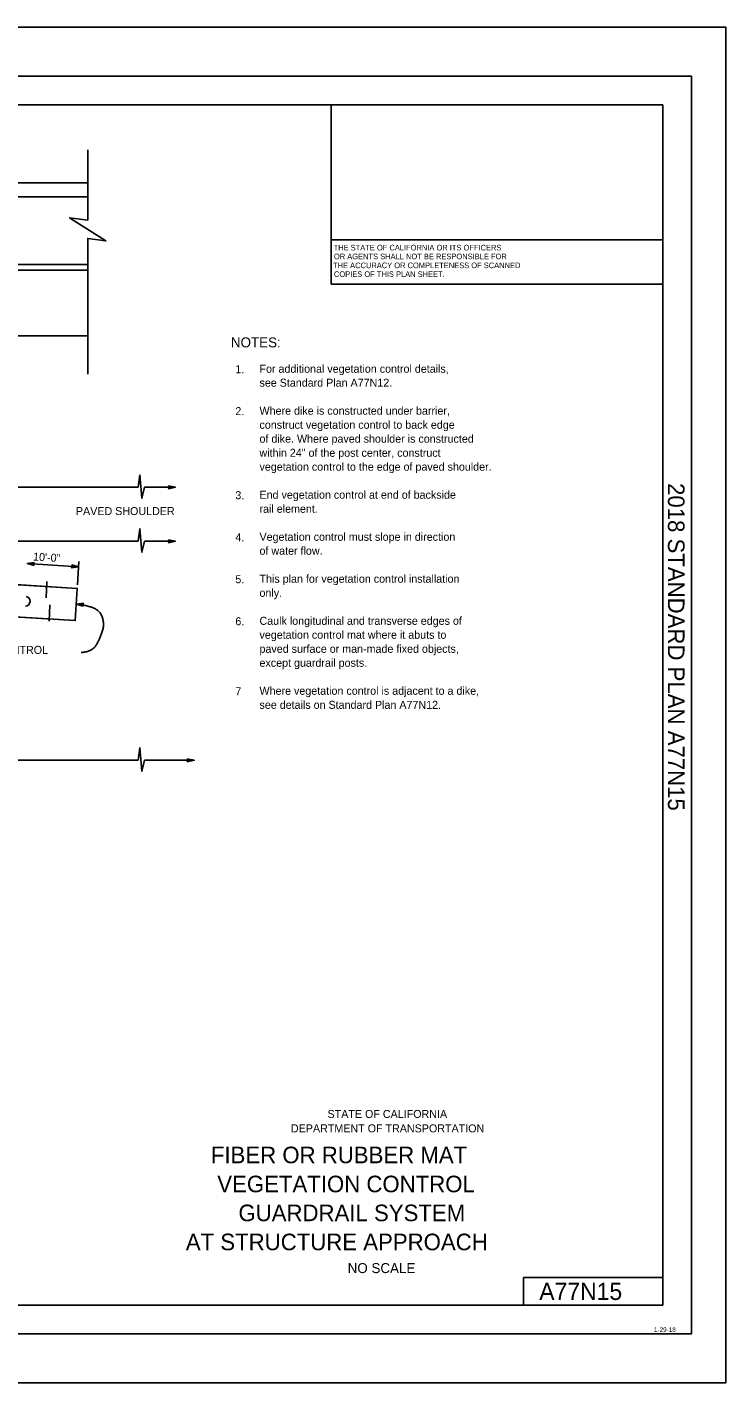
# Model space of a CAD drawing. Extents: x -893 to 867, y -474 to 712.
# Drawn here: x 256 to 867, y -474 to 712 of the extents above; entities that cross this region are included whole.
import ezdxf

# ---------------------------------------------------------------- set-up
doc = ezdxf.new("R2010")
doc.units = 0
for name, color, linetype in [('10 Sheet Format', 7, 'Continuous'), ('11 Undefined', 7, 'Continuous'), ('56 Stage 3 Anno', 7, 'Continuous'), ('57 Undefined', 7, 'Continuous'), ('60 Nongeo Data', 7, 'Continuous')]:
    doc.layers.add(name, color=color, linetype=linetype)

# ---------------------------------------------------------------- blocks, each defined once
blk = doc.blocks.new('AHT')
at = {"layer": '60 Nongeo Data'}
blk.add_lwpolyline([(-5.9055, 1.3189), (0, 0), (-5.9059, -1.3094), (-5.6957, -0.9602), (-1.3693, -0.0035), (-5.6968, 0.9693), (-5.4886, 0.6205), (-2.7193, 0.002), (-5.4858, -0.6114), (-5.2756, -0.2622), (-4.0791, 0.0031), (-5.2799, 0.2713), (-5.1181, 0), (-5.9059, -1.3094), (-5.1181, 0)], close=True, dxfattribs=at)

msp = doc.modelspace()

# ---------------------------------------------------------------- linework, layer by layer
at = {"layer": '10 Sheet Format'}
for p, q in [((836.6, 668.9), (836.6, 668.9)), ((-813.5, 644), (811.5, 644)), ((521.6, 487.1), (521.6, 644)), ((811.5, -406), (811.5, 644)), ((811.5, 525.9), (521.6, 525.9)), ((811.5, 487.1), (521.6, 487.1)), ((689.5, -406), (689.5, -382)), ((689.5, -382), (811.5, -382)), ((-813.5, -406), (811.5, -406)), ((836.6, -431), (836.6, -431))]:
    msp.add_line(p, q, dxfattribs=at)
for points in [[(-893.5, -474), (866.5, -474), (866.5, 712), (-893.5, 712)], [(-863.4, 669), (836.6, 669), (836.6, -431), (-863.4, -431)], [(-863.4, 669), (836.6, 669), (836.6, -431), (-863.4, -431)]]:
    msp.add_lwpolyline(points, close=True, dxfattribs=at)
at = {"layer": '11 Undefined'}
msp.add_lwpolyline([(183.1, 499.3), (308.7, 499.3), (308.7, 527.1), (324.6, 525), (292.7, 545.2), (308.7, 543.1), (308.7, 563.5), (186.6, 563.6)], dxfattribs=at)
msp.add_lwpolyline([(209.8, 226.6), (299.5, 220.9), (297.7, 192.8), (202, 198.8), (202.5, 199.6), (203.2, 201.3), (203.8, 201.9), (204.9, 202.8), (206.2, 203.6), (207.4, 204.4), (208, 205.7), (208.4, 207.6), (208.1, 209.7), (207.2, 211.8), (206.2, 213.9), (204.9, 216.9), (205.3, 219.9), (206.3, 222.4), (207.5, 224.3), (208.8, 225.8)], close=True, dxfattribs=at)
at = {"layer": '56 Stage 3 Anno'}
for p, q in [((308.7, 604.6), (308.7, 543.1)), ((308.7, 527.1), (308.7, 408.3)), ((358.3, 309.4), (385.3, 309.4)), ((379.3, 310.8), (379.3, 310.8)), ((385.3, 309.4), (385.3, 309.4)), ((379.3, 308.1), (379.3, 308.1)), ((358.3, 262.2), (385.3, 262.2)), ((379.3, 263.5), (379.3, 263.5)), ((385.3, 262.2), (385.3, 262.2)), ((379.3, 260.9), (379.3, 260.9)), ((255.8, 242.7), (255.8, 242.7)), ((261.7, 241), (261.7, 241)), ((261.8, 243.6), (261.8, 243.6)), ((294.4, 239), (294.4, 239)), ((294.6, 241.6), (294.6, 241.6)), ((300.5, 239.9), (300.5, 239.9)), ((395.7, 71.9), (395.7, 71.9)), ((358.3, 70.6), (401.7, 70.6)), ((395.7, 69.3), (395.7, 69.3)), ((401.7, 70.6), (401.7, 70.6))]:
    msp.add_line(p, q, dxfattribs=at)
for points in [[(352.6, 309.4), (354.3, 320.3), (356, 299.8), (358.3, 309.4)], [(352.6, 262.2), (354.3, 273.1), (356, 252.6), (358.3, 262.2)], [(352.6, 70.6), (354.3, 81.5), (356, 61), (358.3, 70.6)]]:
    msp.add_lwpolyline(points, dxfattribs=at)
for points in [[(379.3, 310.8), (385.3, 309.4), (379.3, 308.1), (379.5, 308.5), (383.9, 309.4), (379.5, 310.4), (379.7, 310.1), (382.5, 309.4), (379.7, 308.8), (379.9, 309.2), (381.1, 309.4), (379.9, 309.7), (380.1, 309.4), (379.3, 308.1), (380.1, 309.4)], [(379.3, 263.5), (385.3, 262.2), (379.3, 260.9), (379.5, 261.2), (383.9, 262.2), (379.5, 263.2), (379.7, 262.8), (382.5, 262.2), (379.7, 261.6), (379.9, 261.9), (381.1, 262.2), (379.9, 262.5), (380.1, 262.2), (379.3, 260.9), (380.1, 262.2)], [(261.7, 241), (255.8, 242.7), (261.8, 243.6), (261.6, 243.3), (257.2, 242.6), (261.5, 241.3), (261.3, 241.7), (258.5, 242.5), (261.4, 243), (261.1, 242.6), (259.9, 242.4), (261.1, 242.1), (261, 242.4), (261.8, 243.6), (261, 242.4)], [(294.6, 241.6), (300.5, 239.9), (294.4, 239), (294.6, 239.3), (299.1, 240), (294.8, 241.3), (295, 240.9), (297.7, 240.1), (294.9, 239.7), (295.1, 240), (296.3, 240.2), (295.1, 240.5), (295.3, 240.3), (294.4, 239), (295.3, 240.3)], [(395.7, 71.9), (401.7, 70.6), (395.7, 69.3), (396, 69.6), (400.4, 70.6), (396, 71.6), (396.2, 71.2), (399, 70.6), (396.2, 70), (396.4, 70.3), (397.6, 70.6), (396.4, 70.9), (396.5, 70.6), (395.7, 69.3), (396.5, 70.6)]]:
    msp.add_lwpolyline(points, close=True, dxfattribs=at)
msp.add_open_spline([(298.8, 207.2), (316.9, 205.3), (323.9, 190.7), (318.6, 175.3), (312.4, 165.8), (302.9, 164.8)], degree=2, dxfattribs=at)
at = {"layer": '60 Nongeo Data'}
for p, q in [((811.5, 644), (811.5, 644)), ((-446.5, 575.7), (308.7, 575.7)), ((-460.2, 563.5), (308.7, 563.5)), ((-730.4, 504.4), (308.7, 504.4)), ((-455.1, 499.3), (308.7, 499.3)), ((-730.4, 442), (308.7, 442)), ((-264.8, 309.4), (352.6, 309.4)), ((-264.8, 262.2), (352.6, 262.2)), ((299.5, 220.9), (-264.8, 256.1)), ((255.8, 242.7), (300.5, 239.9)), ((300.9, 244.4), (299.7, 224)), ((297.7, 192.8), (-264.8, 227.9)), ((272.9, 227.1), (272.2, 212.8)), ((299.5, 220.9), (297.7, 192.8)), ((275.6, 206.6), (275, 192.4)), ((-264.8, 70.6), (352.6, 70.6))]:
    msp.add_line(p, q, dxfattribs=at)
msp.add_lwpolyline([(308.7, 543.1), (292.7, 545.2), (324.6, 525), (308.7, 527.1)], dxfattribs=at)
msp.add_arc((253.9, 209.7), 4.33, 275.7431, 77.0146, dxfattribs=at)

# ---------------------------------------------------------------- block references
at = {"layer": '56 Stage 3 Anno', "rotation": 174.10945451361405}
msp.add_blockref('AHT', (298.8, 207.2), dxfattribs=at)

# ---------------------------------------------------------------- texts
at = {"layer": '10 Sheet Format'}
for s, height, p in [('THE STATE OF CALIFORNIA OR ITS OFFICERS', 4.9, (523.6, 516.6)), ('OR AGENTS SHALL NOT BE RESPONSIBLE FOR', 4.9, (523.9, 508.9)), ('THE ACCURACY OR COMPLETENESS OF SCANNED', 4.9, (523.1, 501.1)), ('COPIES OF THIS PLAN SHEET.', 4.9, (523.9, 493.4)), ('STATE OF CALIFORNIA', 7, (518.3, -242.3)), ('DEPARTMENT OF TRANSPORTATION', 7, (486.3, -254.9)), ('FIBER OR RUBBER MAT', 14.5, (416.3, -281.9)), ('VEGETATION CONTROL', 14.5, (421.9, -307.3)), ('GUARDRAIL SYSTEM', 14.5, (440.4, -332.6)), ('AT STRUCTURE APPROACH', 14.5, (394.4, -358)), ('NO SCALE', 8.75, (535.9, -378)), ('A77N15', 15, (703.4, -401.5)), ('1-29-18', 4, (803.7, -429.5))]:
    msp.add_text(s, height=height, dxfattribs=at).set_placement(p)
msp.add_text('2018 STANDARD PLAN A77N15', height=14.5, rotation=270, dxfattribs=at).set_placement((815.9, 313.1))
at = {"layer": '57 Undefined'}
for s, height, p in [('NOTES:', 8.75, (433.8, 431.8)), ('1.', 7, (437.7, 409.2)), ('For additional vegetation control details,', 7, (458.8, 409.6)), ('see Standard Plan A77N12. ', 7, (458.8, 397.4)), ('2.', 7, (437.7, 372.5)), ('Where dike is constructed under barrier,', 7, (458.8, 372.9)), ('construct vegetation control to back edge', 7, (458.8, 360.6)), ('of dike. Where paved shoulder is constructed', 7, (458.8, 348.4)), ('within 24" of the post center, construct', 7, (458.8, 336.1)), ('vegetation control to the edge of paved shoulder.', 7, (458.8, 323.9)), ('3.', 7, (437.7, 299)), ('End vegetation control at end of backside', 7, (458.8, 299.4)), ('PAVED SHOULDER', 7, (298.3, 285.1)), ('rail element.', 7, (458.8, 287.1)), ('4.', 7, (437.7, 262.2)), ('Vegetation control must slope in direction', 7, (458.8, 262.6)), ('of water flow.', 7, (458.8, 250.4)), ('5. ', 7, (437.7, 225.5)), ('This plan for vegetation control installation', 7, (458.8, 225.9)), ('only.', 7, (458.8, 213.6)), ('6.', 7, (437.7, 188.7)), ('Caulk longitudinal and transverse edges of', 7, (458.8, 189.1)), ('vegetation control mat where it abuts to', 7, (458.8, 176.9)), ('EDGE OF VEGETATION CONTROL', 7, (120.5, 163.7)), ('paved surface or man-made fixed objects,', 7, (458.8, 164.6)), ('except guardrail posts.', 7, (458.8, 152.4)), ('7', 7, (437.7, 127.5)), ('Where vegetation control is adjacent to a dike,', 7, (458.8, 127.9)), ('see details on Standard Plan A77N12.', 7, (458.8, 115.6))]:
    msp.add_text(s, height=height, dxfattribs=at).set_placement(p)
msp.add_text('10\'-0"', height=7, rotation=356.4919, dxfattribs=at).set_placement((260.7, 245.4))

doc.saveas('drawing.dxf')
